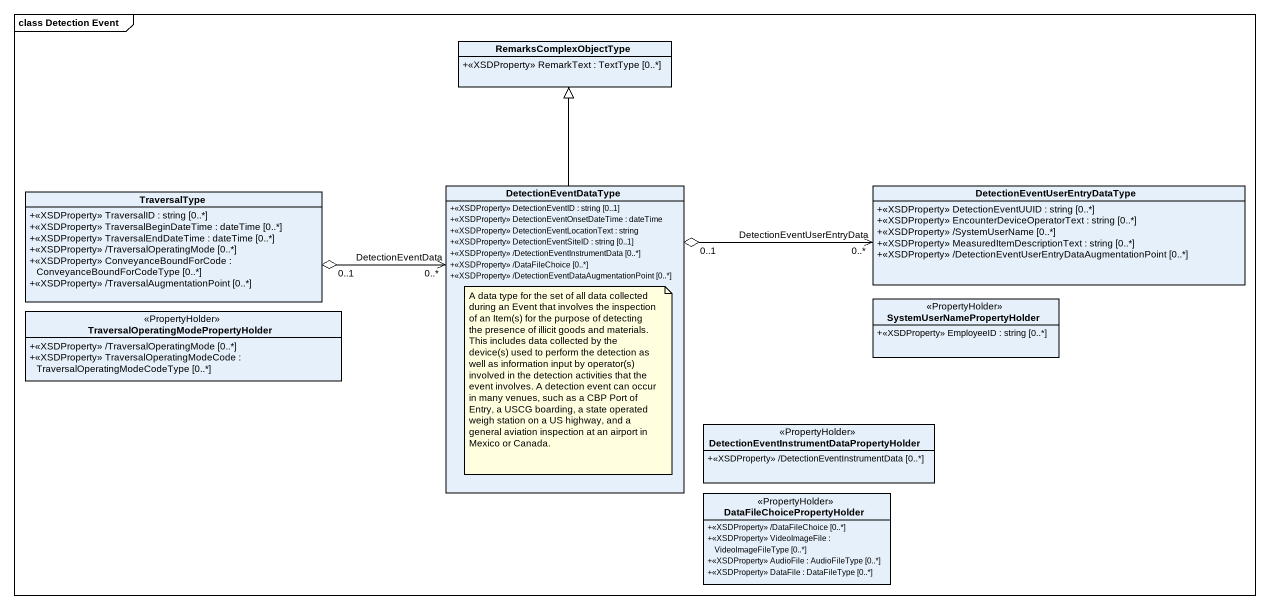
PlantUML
@startuml
mainframe class Detection Event
hide circle
hide empty members
skinparam classAttributeIconSize 0
class RemarksComplexObjectType {
  +<<XSDProperty>> RemarkText : TextType [0..*]
}
class TraversalType {
  +<<XSDProperty>> TraversalID : string [0..*]
  +<<XSDProperty>> TraversalBeginDateTime : dateTime [0..*]
  +<<XSDProperty>> TraversalEndDateTime : dateTime [0..*]
  +<<XSDProperty>> /TraversalOperatingMode [0..*]
  +<<XSDProperty>> ConveyanceBoundForCode : ConveyanceBoundForCodeType [0..*]
  +<<XSDProperty>> /TraversalAugmentationPoint [0..*]
}
class DetectionEventDataType {
  +<<XSDProperty>> DetectionEventID : string [0..1]
  +<<XSDProperty>> DetectionEventOnsetDateTime : dateTime
  +<<XSDProperty>> DetectionEventLocationText : string
  +<<XSDProperty>> DetectionEventSiteID : string [0..1]
  +<<XSDProperty>> /DetectionEventInstrumentData [0..*]
  +<<XSDProperty>> /DataFileChoice [0..*]
  +<<XSDProperty>> /DetectionEventDataAugmentationPoint [0..*]
}
class "DetectionEventUserEntryDataType" as DetectionEventUserEntryDataT {
  +<<XSDProperty>> DetectionEventUUID : string [0..*]
  +<<XSDProperty>> EncounterDeviceOperatorText : string [0..*]
  +<<XSDProperty>> /SystemUserName [0..*]
  +<<XSDProperty>> MeasuredItemDescriptionText : string [0..*]
  +<<XSDProperty>> /DetectionEventUserEntryDataAugmentationPoint [0..*]
}
class "TraversalOperatingModePropertyHolder" as TraversalOperatingModeProper <<PropertyHolder>> {
  +<<XSDProperty>> /TraversalOperatingMode [0..*]
  +<<XSDProperty>> TraversalOperatingModeCode : TraversalOperatingModeCodeType [0..*]
}
class SystemUserNamePropertyHolder <<PropertyHolder>> {
  +<<XSDProperty>> EmployeeID : string [0..*]
}
class "DetectionEventInstrumentDataPropertyHolder" as DetectionEventInstrumentData <<PropertyHolder>> {
  +<<XSDProperty>> /DetectionEventInstrumentData [0..*]
}
class DataFileChoicePropertyHolder <<PropertyHolder>> {
  +<<XSDProperty>> /DataFileChoice [0..*]
  +<<XSDProperty>> VideoImageFile : VideoImageFileType [0..*]
  +<<XSDProperty>> AudioFile : AudioFileType [0..*]
  +<<XSDProperty>> DataFile : DataFileType [0..*]
}
TraversalType "0..1" o-right-> "DetectionEventData\n0..*" DetectionEventDataType
DetectionEventDataType -up-|> RemarksComplexObjectType
DetectionEventDataType "0..1" o-right-> "DetectionEventUserEntryData\n0..*" DetectionEventUserEntryDataT
note bottom of DetectionEventDataType : A data type for the set of all data collected during an Event that involves the inspection of an Item(s) for the purpose of detecting the presence of illicit goods and materials. This includes data collected by the device(s) used to perform the detection as well as information input by operator(s) involved in the detection activities that the event involves. A detection event can occur in many venues, such as a CBP Port of Entry, a USCG boarding, a state operated weigh station on a US highway, and a general aviation inspection at an airport in Mexico or Canada.
@enduml
